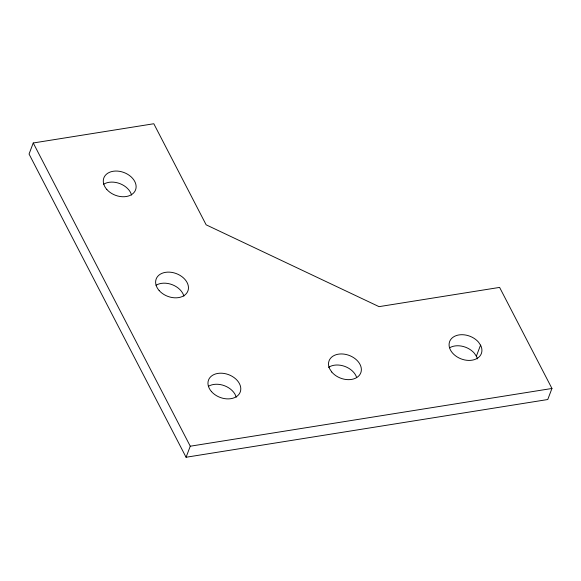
<?xml version="1.0" encoding="UTF-8"?>
<svg xmlns="http://www.w3.org/2000/svg" width="581" height="581" viewBox="0 0 581 581"><rect width="100%" height="100%" fill="white"/><g stroke="black" fill="none" stroke-linecap="round" stroke-linejoin="round"><path stroke-width="0.87" d="M33.248 142.984L29.05 154.038L186.065 457.254L547.752 399.525L551.95 388.478L499.609 287.406L379.052 306.645L206.146 224.818L153.812 123.746L33.248 142.984L190.263 446.208L186.065 457.254M476.347 356.211L480.545 345.158M190.263 446.208L551.95 388.478M328.555 367.345A16.958 12.157 20.8 0 1 344.715 366.364A16.958 12.157 20.8 0 1 356.676 377.541M449.65 347.765A16.958 12.157 20.8 0 1 474.307 353.183L476.464 356.385A16.958 12.157 20.8 0 1 477.408 358.898M103.687 184.199A16.958 12.157 20.8 0 1 120.006 183.661A16.958 12.157 20.8 0 1 131.56 195.063M208.368 386.35A16.958 12.157 20.8 0 1 224.68 385.806A16.958 12.157 20.8 0 1 236.235 397.208M156.028 285.271A16.958 12.157 20.8 0 1 172.346 284.734A16.958 12.157 20.8 0 1 183.894 296.136M480.661 345.332L478.504 342.129A16.958 12.157 20.8 0 0 450.907 339.289A16.958 12.157 20.8 0 0 464.829 359.98A16.958 12.157 20.8 0 0 480.661 345.332M331.751 372.022L329.659 368.797A16.958 12.157 20.8 0 1 345.913 354.446A16.958 12.157 20.8 0 1 359.392 375.253A16.958 12.157 20.8 0 1 331.751 372.022M106.839 189.493A16.958 12.157 20.8 0 0 134.981 191.134A16.958 12.157 20.8 0 0 117.282 171.075A16.958 12.157 20.8 0 0 106.839 189.493M211.513 391.638A16.958 12.157 20.8 0 0 239.655 393.279A16.958 12.157 20.8 0 0 221.957 373.22A16.958 12.157 20.8 0 0 211.513 391.638M159.172 290.565A16.958 12.157 20.8 0 0 187.322 292.207A16.958 12.157 20.8 0 0 169.616 272.148A16.958 12.157 20.8 0 0 159.172 290.565"/></g></svg>
